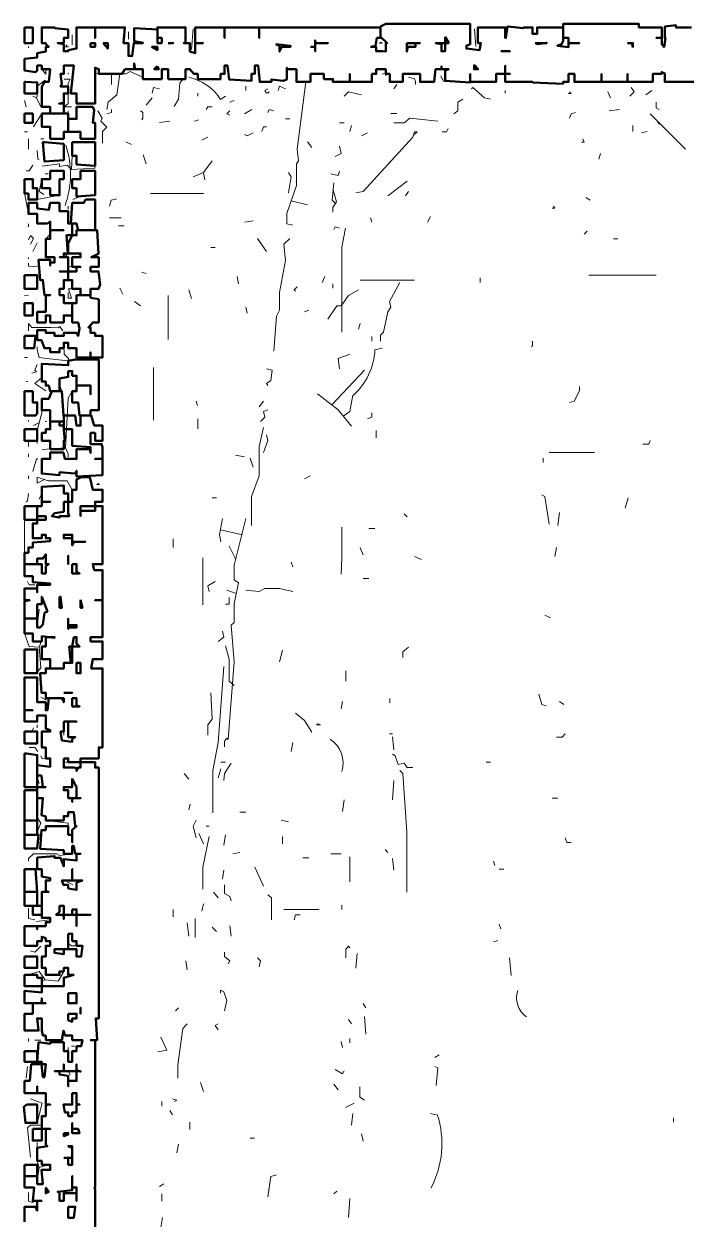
# Model space of a CAD drawing. Header units: metres. Extents: x 0.1 to 48.1, y 1.3 to 34.5.
# Drawn here: x 0.1 to 3.11, y 28.81 to 34.23 of the extents above; entities that cross this region are included whole.
import ezdxf

# ---------------------------------------------------------------- set-up
doc = ezdxf.new("R2010")
doc.units = ezdxf.units.M
for name, color, linetype, lineweight in [('P2D_GRAMMES', 7, 'Continuous', 18), ('P2D_MIKRA', 8, 'Continuous', 13), ('P2D_TOIXOI', 7, 'Continuous', 50), ('P2D_TOXA', 7, 'Continuous', 18)]:
    doc.layers.add(name, color=color, linetype=linetype, lineweight=lineweight)

msp = doc.modelspace()

# ---------------------------------------------------------------- linework, layer by layer
at = {"layer": 'P2D_GRAMMES'}
for p, q in [((0.181048, 34.213503), (0.181048, 34.142654)), ((0.106387, 33.966027), (0.16057, 33.964188)), ((0.994058, 33.887723), (1.014005, 33.901021)), ((0.103186, 33.881073), (0.109712, 33.852703)), ((0.181048, 33.822154), (0.142958, 33.762812)), ((2.942277, 33.82123), (3.101859, 33.661649)), ((2.974682, 33.785585), (2.984611, 33.774663)), ((0.16057, 33.655), (0.162906, 33.615105)), ((0.31925, 33.631123), (0.315838, 33.56856)), ((0.140036, 33.588508), (0.12301, 33.563019)), ((0.103186, 33.462173), (0.120221, 33.367421)), ((0.914267, 33.459181), (0.674895, 33.459181)), ((0.261368, 33.452199), (0.16057, 33.43186)), ((0.322487, 33.43186), (0.354545, 33.446775)), ((1.312995, 33.426899), (1.386361, 33.408979)), ((0.120221, 33.322539), (0.120221, 33.309241)), ((0.219128, 33.275995), (0.199254, 33.253831)), ((0.16057, 33.236099), (0.140036, 33.196204)), ((0.120221, 33.129712), (0.168526, 33.127637)), ((2.66301, 33.089324), (2.968874, 33.089324)), ((0.16057, 33.076518), (0.16057, 33.027727)), ((1.871754, 33.066943), (1.625733, 33.066943)), ((0.754728, 32.996728), (0.754728, 32.797251)), ((1.725471, 32.757356), (1.692225, 32.750707)), ((0.688194, 32.670916), (0.688194, 32.431545)), ((1.645681, 32.657618), (1.496629, 32.501162)), ((0.261368, 32.591126), (0.272618, 32.562268)), ((0.120221, 32.338366), (0.120221, 32.311859)), ((0.120221, 32.278613), (0.120221, 32.265314)), ((0.289241, 32.305209), (0.300982, 32.278613)), ((2.483482, 32.284189), (2.689607, 32.284189)), ((0.156257, 32.255578), (0.140036, 32.198822)), ((0.120221, 32.178874), (0.120221, 32.165576)), ((0.120221, 32.099084), (0.116361, 32.065838)), ((0.103186, 31.978631), (0.103186, 31.829791)), ((0.991345, 31.934556), (1.091884, 31.910693)), ((1.03074, 31.859712), (1.06163, 31.799551)), ((0.912487, 31.806518), (0.912487, 31.593743)), ((1.578634, 30.450079), (1.578634, 30.337042)), ((0.15366, 30.383143), (0.16057, 30.243953)), ((1.147796, 30.403534), (1.186885, 30.317094)), ((1.279974, 30.211538), (1.439555, 30.211538)), ((0.16057, 29.153482), (0.16057, 29.130209)), ((0.20945, 29.052952), (0.169555, 29.040445))]:
    msp.add_line(p, q, dxfattribs=at)
for points in [[(0.120221, 34.120445), (0.120221, 34.127094), (0.120221, 34.120445)], [(0.181048, 34.023907), (0.199254, 34.000759), (0.199254, 34.023907)], [(0.300982, 34.000759), (0.300982, 34.007408), (0.300982, 34.000759)], [(0.422624, 34.007408), (0.435524, 34.002458), (0.496817, 34.002458), (0.496817, 33.954215)], [(0.475419, 33.841178), (0.482068, 33.874424), (0.521963, 33.90767), (0.535262, 34.002458), (0.561859, 34.002458), (0.581806, 34.014058), (0.639623, 33.987461)], [(0.196152, 33.974162), (0.16057, 33.947565), (0.16057, 33.901021), (0.156257, 33.894372), (0.176204, 33.852703), (0.189503, 33.852703)], [(0.289241, 33.979186), (0.282592, 33.979186), (0.309188, 33.979186), (0.300982, 33.960864), (0.300982, 33.867775), (0.282592, 33.852703), (0.315838, 33.852703), (0.309188, 33.852703)], [(0.821178, 33.979186), (0.80788, 33.960864), (0.80123, 33.887723), (0.781283, 33.854476)], [(1.379712, 33.966027), (1.339817, 33.661649), (1.346466, 33.608455), (1.336411, 33.595157), (1.336411, 33.495419), (1.293237, 33.369084), (1.293237, 33.322539), (1.319869, 33.31589)], [(0.156257, 33.894372), (0.140036, 33.901021), (0.140036, 33.901021)], [(0.300982, 33.834529), (0.300982, 33.82123), (0.300982, 33.834529)], [(1.778665, 33.78105), (1.825209, 33.78105), (1.851806, 33.801283), (1.978141, 33.787984)], [(0.116361, 33.739119), (0.103063, 33.739119), (0.116361, 33.739119)], [(1.605785, 33.462173), (1.639031, 33.468822), (1.865105, 33.714843), (1.871754, 33.739119), (1.885052, 33.739119), (1.867727, 33.724416)], [(0.120221, 33.661649), (0.120221, 33.708311), (0.120221, 33.708311)], [(0.176204, 33.708311), (0.189503, 33.708311), (0.176204, 33.708311)], [(0.162906, 33.615105), (0.169555, 33.612493), (0.162906, 33.615105)], [(0.422624, 33.615105), (0.422225, 33.575209), (0.315838, 33.56856), (0.29589, 33.588508), (0.261368, 33.581859), (0.261368, 33.595157), (0.182853, 33.583261), (0.208853, 33.5872)], [(0.12301, 33.563019), (0.109712, 33.563019), (0.12301, 33.563019)], [(0.181048, 33.525463), (0.169555, 33.468822), (0.189503, 33.455524), (0.189503, 33.455524)], [(0.196152, 33.548702), (0.20945, 33.548702), (0.196152, 33.548702)], [(1.506047, 33.508717), (1.499398, 33.428927), (1.513832, 33.414923)], [(1.503381, 33.476722), (1.518396, 33.422277), (1.501891, 33.395681), (1.501891, 33.375733), (1.501891, 33.375733)], [(0.300982, 33.40233), (0.300982, 33.389031), (0.300982, 33.40233)], [(1.559241, 33.302592), (1.54224, 33.216152), (1.54224, 32.830497)], [(0.125362, 33.260264), (0.120221, 33.249398), (0.12966, 33.269346), (0.142958, 33.256047), (0.12966, 33.230115), (0.12966, 33.230115)], [(1.306571, 33.256047), (1.279974, 33.22945), (1.286623, 33.156309), (1.260228, 33.010026), (1.260228, 32.930236), (1.246728, 32.903639), (1.233429, 32.744058)], [(0.120221, 33.162958), (0.120221, 33.169607), (0.120221, 33.162958)], [(0.120221, 33.14301), (0.120221, 33.129712), (0.120221, 33.14301)], [(1.805262, 33.056571), (1.758717, 32.970131), (1.765366, 32.943534), (1.752068, 32.923586), (1.73212, 32.830497), (1.718895, 32.817199), (1.718895, 32.790602)], [(0.103186, 32.996728), (0.120221, 32.999075), (0.120221, 32.999075)], [(1.619084, 33.023325), (1.572539, 32.996728), (1.539293, 32.950183), (1.519346, 32.950183), (1.47945, 32.89034)], [(0.120221, 32.837147), (0.120221, 32.870393), (0.136309, 32.852169), (0.222749, 32.852169), (0.255995, 32.850445), (0.262644, 32.857094), (0.275942, 32.837147), (0.275942, 32.837147)], [(0.280563, 32.770654), (0.282592, 32.730759), (0.302539, 32.710812), (0.300982, 32.700838), (0.202801, 32.710812), (0.169555, 32.716365), (0.16057, 32.750707)], [(0.16057, 32.750707), (0.16057, 32.764005), (0.16057, 32.750707)], [(0.116361, 32.716365), (0.103063, 32.716365), (0.116361, 32.716365)], [(0.16057, 32.684215), (0.149607, 32.657618), (0.156257, 32.650969), (0.136309, 32.644319), (0.136309, 32.644319)], [(0.157601, 32.677011), (0.16057, 32.684215), (0.155885, 32.672847)], [(1.206832, 32.58809), (1.200183, 32.597775), (1.220131, 32.611073), (1.22678, 32.657618), (1.200183, 32.664267), (1.208006, 32.662311)], [(0.116361, 32.606419), (0.109712, 32.606419), (0.116361, 32.606419)], [(0.181048, 32.624372), (0.149607, 32.597775), (0.199254, 32.564529)], [(0.31925, 32.562268), (0.300982, 32.531283), (0.289241, 32.305209), (0.182853, 32.29856)], [(1.432906, 32.55123), (1.525995, 32.478089), (1.585838, 32.404948)], [(1.592487, 32.544581), (1.579188, 32.47144), (1.549102, 32.449846)], [(0.120221, 32.424895), (0.120221, 32.431545), (0.120221, 32.424895)], [(0.181048, 32.464791), (0.16057, 32.385), (0.16057, 32.325157), (0.16057, 32.325157)], [(0.181048, 32.464791), (0.181048, 32.47144), (0.181048, 32.464791)], [(0.153246, 32.412237), (0.142958, 32.406672), (0.169867, 32.421227)], [(0.196152, 32.42472), (0.202801, 32.42472), (0.196152, 32.42472)], [(1.186885, 32.398298), (1.167885, 32.311859), (1.167885, 32.178874), (1.13203, 32.085785), (1.13203, 31.952801)], [(0.300982, 32.278613), (0.300982, 32.265314), (0.300982, 32.278613)], [(0.156257, 32.255578), (0.162906, 32.255578), (0.156257, 32.255578)], [(0.192597, 32.161644), (0.16057, 32.145628), (0.16057, 32.172225), (0.20945, 32.156077), (0.29589, 32.156077), (0.31925, 32.115707)], [(0.116361, 32.065838), (0.109712, 32.061506), (0.116361, 32.065838)], [(0.181048, 32.099084), (0.169555, 32.072487), (0.169555, 32.072487)], [(1.000707, 31.986047), (0.987408, 31.912906), (0.994058, 31.87966)], [(1.106524, 31.986047), (1.053901, 31.773272), (1.053901, 31.70678), (1.073848, 31.693482), (1.053901, 31.600393), (1.053901, 31.513953), (1.040602, 31.500654), (1.053901, 31.334424), (1.027304, 30.982016), (1.020654, 30.988665), (1.010499, 30.975366), (1.010499, 30.94877)], [(1.54224, 31.946152), (1.54224, 31.806518), (1.539293, 31.733377)], [(1.063436, 31.644894), (1.020654, 31.660236), (1.020654, 31.660236)], [(1.107094, 31.660236), (1.166937, 31.653586), (1.193534, 31.66787), (1.260026, 31.66787), (1.319869, 31.653586)], [(0.103186, 31.46382), (0.12301, 31.404012), (0.169555, 31.400916)], [(0.181048, 31.434162), (0.169555, 31.400916), (0.176204, 31.307827), (0.156257, 31.283447), (0.116361, 31.283447)], [(1.014005, 31.407565), (1.03074, 31.347723), (1.03074, 31.247984), (1.053901, 31.228037), (1.053901, 31.228037)], [(1.007356, 31.314476), (0.980759, 30.968717), (0.957055, 30.842382), (0.957055, 30.649555)], [(0.947513, 31.194791), (0.954162, 31.075105), (0.934343, 31.048508), (0.934343, 31.001963), (0.934343, 31.001963)], [(1.040602, 30.875628), (1.010499, 30.829084), (1.007356, 30.795838)], [(1.805262, 30.842382), (1.819459, 30.829084), (1.838327, 30.563115), (1.838327, 30.290497)], [(0.16057, 30.696099), (0.16057, 30.629607), (0.176204, 30.60301), (0.16057, 30.563115)], [(0.199254, 30.615382), (0.300982, 30.60301), (0.300982, 30.569764)], [(0.940864, 30.543168), (0.912487, 30.403534), (0.912487, 30.303796)], [(0.31925, 30.464461), (0.262644, 30.456728), (0.249346, 30.464461), (0.142958, 30.464461), (0.120221, 30.443429)], [(0.120221, 30.443429), (0.120221, 30.430131), (0.120221, 30.443429)], [(0.116361, 29.914817), (0.169555, 29.930462), (0.196152, 29.891545), (0.182853, 29.885726), (0.196152, 29.891545), (0.255995, 29.885726), (0.280563, 29.930462)], [(0.12966, 29.352958), (0.182853, 29.33301), (0.16057, 29.243246)], [(0.12966, 29.08699), (0.116361, 29.219974), (0.12966, 29.233272), (0.181048, 29.233272)], [(0.16057, 29.070366), (0.169555, 29.040445), (0.16057, 28.980602)], [(1.246728, 29.007199), (1.220131, 29.00055), (1.206832, 28.907461)]]:
    msp.add_lwpolyline(points, dxfattribs=at)
at = {"layer": 'P2D_MIKRA'}
for p, q in [((0.31925, 34.16699), (0.31925, 34.133743)), ((0.574038, 34.193586), (0.574038, 34.16034)), ((0.867723, 34.206885), (0.861073, 34.113796)), ((2.144372, 34.206885), (2.151021, 34.127094)), ((1.106524, 33.947565), (1.106524, 33.927618)), ((1.791963, 33.954215), (1.778665, 33.934267)), ((1.99144, 33.99411), (2.004738, 33.967513)), ((0.681545, 33.894372), (0.654948, 33.861126)), ((0.888693, 33.914319), (0.888693, 33.901021)), ((2.284235, 33.927618), (2.284235, 33.914319)), ((2.74945, 33.920969), (2.762749, 33.894372)), ((2.948927, 33.927618), (2.92233, 33.90767)), ((1.053901, 33.881073), (1.033953, 33.874424)), ((1.133691, 33.841178), (1.100445, 33.82123)), ((2.802644, 33.841178), (2.756099, 33.834529)), ((0.761335, 33.787984), (0.714791, 33.781335)), ((0.894319, 33.794634), (0.874372, 33.787984)), ((1.286623, 33.798445), (1.306571, 33.798445)), ((1.765366, 33.822154), (1.791963, 33.822154)), ((1.532644, 33.78105), (1.552592, 33.78105)), ((1.585838, 33.768037), (1.579188, 33.74144)), ((1.658979, 33.734791), (1.632382, 33.721492)), ((2.863743, 33.768037), (2.863743, 33.74144)), ((2.928979, 33.74144), (2.902382, 33.734791)), ((0.561859, 33.694895), (0.588455, 33.681597)), ((0.934215, 33.714843), (0.907618, 33.701545)), ((1.386361, 33.694895), (1.406309, 33.668298)), ((0.641649, 33.635052), (0.654948, 33.595157)), ((2.716204, 33.641702), (2.709555, 33.615105)), ((0.954162, 33.608455), (0.914267, 33.555262)), ((0.914267, 33.555262), (0.867723, 33.535314)), ((0.914267, 33.555262), (0.920916, 33.522016)), ((1.838508, 33.515366), (1.752068, 33.448874)), ((1.845157, 33.468822), (1.831859, 33.448874)), ((2.649712, 33.442225), (2.66966, 33.428927)), ((0.488717, 33.349894), (0.541911, 33.349894)), ((1.944895, 33.355785), (1.931597, 33.329188)), ((0.528613, 33.31304), (0.555209, 33.31304)), ((1.14034, 33.335838), (1.100445, 33.329188)), ((1.672277, 33.349136), (1.678927, 33.329188)), ((1.160288, 33.256047), (1.200183, 33.196204)), ((2.656361, 33.289293), (2.643063, 33.275995)), ((2.776047, 33.253831), (2.795995, 33.253831)), ((0.947513, 33.214187), (0.967461, 33.214187)), ((0.635, 33.103115), (0.654948, 33.096466)), ((1.067199, 33.083168), (1.073848, 33.049921)), ((1.466152, 33.083168), (1.452853, 33.056571)), ((0.535262, 33.029974), (0.54856, 33.003377)), ((1.501891, 33.049921), (1.501891, 33.029974)), ((2.170969, 33.076518), (2.170969, 33.056571)), ((0.601754, 32.970131), (0.628351, 32.950183)), ((0.847775, 33.023325), (0.861073, 32.983429)), ((1.107094, 32.943534), (1.113743, 32.916937)), ((1.39301, 32.930236), (1.373063, 32.923586)), ((1.625733, 32.870393), (1.619084, 32.843796)), ((1.679418, 32.81055), (1.679418, 32.790602)), ((0.881021, 32.517984), (0.88767, 32.498037)), ((1.186885, 32.517984), (1.166937, 32.491387)), ((0.888693, 32.438194), (0.888693, 32.391649)), ((1.698873, 32.385), (1.698873, 32.351754)), ((1.06055, 32.271963), (1.100445, 32.265314)), ((1.127042, 32.258665), (1.14034, 32.21877)), ((2.456552, 32.258665), (2.456552, 32.238717)), ((1.39966, 32.178874), (1.373063, 32.165576)), ((0.435524, 32.061506), (0.455471, 32.061506)), ((0.954162, 32.079136), (0.97411, 32.079136)), ((2.842539, 32.079136), (2.829241, 32.032592)), ((1.825209, 32.005995), (1.838508, 31.992696)), ((2.530026, 32.012644), (2.523377, 31.952801)), ((1.665628, 31.939503), (1.692225, 31.939503)), ((0.777491, 31.892958), (0.777491, 31.853063)), ((1.625733, 31.853063), (1.639031, 31.819817)), ((2.516728, 31.853063), (2.510079, 31.813168)), ((1.31322, 31.786571), (1.319869, 31.766623)), ((1.871754, 31.813168), (1.905, 31.799869)), ((1.639031, 31.713429), (1.665628, 31.713429)), ((0.169555, 31.573796), (0.162906, 31.520602)), ((2.463534, 31.547199), (2.490131, 31.533901)), ((1.273325, 31.387618), (1.260026, 31.334424)), ((1.560246, 31.294529), (1.560246, 31.247984)), ((0.176204, 31.174843), (0.202801, 31.161545)), ((1.545942, 31.154895), (1.539293, 31.121649)), ((1.76054, 31.168194), (1.76054, 31.148246)), ((2.530026, 31.154895), (2.549974, 31.141597)), ((0.16057, 31.048508), (0.16057, 31.035209)), ((0.280563, 31.048508), (0.280563, 31.001963)), ((1.319869, 30.968717), (1.31322, 30.928822)), ((1.758717, 31.008613), (1.772016, 31.008613)), ((1.772016, 30.995314), (1.778665, 30.935471)), ((0.289241, 30.880121), (0.335785, 30.880121)), ((0.994058, 30.880121), (1.014005, 30.880121)), ((2.197565, 30.880121), (2.217513, 30.880121)), ((0.162906, 30.802487), (0.169555, 30.782539)), ((0.827827, 30.829084), (0.847775, 30.802487)), ((0.994058, 30.849031), (0.980759, 30.809136)), ((1.778665, 30.795838), (1.772016, 30.709398)), ((1.552592, 30.709398), (1.545942, 30.656204)), ((2.49678, 30.716506), (2.523377, 30.716506)), ((0.854424, 30.68945), (0.847775, 30.662853)), ((1.080497, 30.653003), (1.107094, 30.653003)), ((0.927565, 30.58885), (0.940864, 30.58885)), ((1.266675, 30.616309), (1.299921, 30.60966)), ((0.894319, 30.556466), (0.914267, 30.509921)), ((1.014005, 30.549817), (1.007356, 30.503272)), ((1.273325, 30.543168), (1.273325, 30.509921)), ((1.73877, 30.483325), (1.752068, 30.470026)), ((1.080497, 30.470026), (1.047251, 30.463377)), ((1.366414, 30.445092), (1.39301, 30.445092)), ((1.492749, 30.464461), (1.539293, 30.464461)), ((1.772016, 30.443429), (1.778665, 30.390236)), ((2.230812, 30.430131), (2.237461, 30.410183)), ((1.007356, 30.390236), (1.000707, 30.35034)), ((2.257408, 30.394491), (2.277356, 30.394491)), ((0.29589, 30.337042), (0.322487, 30.323743)), ((0.960812, 30.290497), (0.980759, 30.263901)), ((0.777491, 30.210707), (0.777491, 30.177461)), ((0.914267, 30.237304), (0.907618, 30.204058)), ((1.54224, 30.230654), (1.54224, 30.210707)), ((0.216099, 30.164162), (0.156257, 30.157513)), ((0.841126, 30.150864), (0.847775, 30.091021)), ((0.877696, 30.170812), (0.877696, 30.084372)), ((0.954162, 30.130916), (0.97411, 30.110969)), ((1.033953, 30.137565), (1.040602, 30.091021)), ((2.257408, 30.144215), (2.264058, 30.124267)), ((2.250759, 30.071073), (2.230812, 30.064424)), ((1.612435, 30.01123), (1.605785, 29.944738)), ((2.303953, 29.991283), (2.310602, 29.911492)), ((0.834476, 29.977984), (0.841126, 29.938089)), ((1.639031, 29.785157), (1.65233, 29.765209)), ((0.80123, 29.765209), (0.787932, 29.751911)), ((1.645681, 29.725314), (1.65233, 29.645524)), ((1.572539, 29.712016), (1.585838, 29.692068)), ((0.120221, 29.625576), (0.120221, 29.612277)), ((0.149607, 29.618989), (0.162906, 29.618989)), ((1.539293, 29.612277), (1.545942, 29.585681)), ((1.578634, 29.625576), (1.578634, 29.605628)), ((0.300982, 29.585681), (0.300982, 29.539136)), ((0.315838, 29.59074), (0.329136, 29.59074)), ((0.116361, 29.499241), (0.109712, 29.446047)), ((1.984791, 29.552435), (1.964843, 29.539136)), ((0.900969, 29.426099), (0.914267, 29.386204)), ((1.506047, 29.41945), (1.525995, 29.392853)), ((0.725253, 29.33966), (0.725253, 29.319712)), ((0.761335, 29.299764), (0.774634, 29.279817)), ((1.599136, 29.33301), (1.559241, 29.313063)), ((1.592487, 29.286466), (1.585838, 29.233272)), ((1.944895, 29.286466), (1.971492, 29.279817)), ((0.852986, 29.246571), (0.852986, 29.213325)), ((3.048665, 29.266518), (3.048665, 29.246571)), ((1.632382, 29.193377), (1.639031, 29.160131)), ((0.80123, 29.146832), (0.794581, 29.106937)), ((1.127042, 29.173429), (1.14699, 29.173429)), ((0.734738, 28.967304), (0.714791, 28.954005)), ((0.725253, 28.920759), (0.725253, 28.887513)), ((1.519346, 28.934058), (1.506047, 28.920759)), ((1.579188, 28.900812), (1.572539, 28.814372)), ((0.728089, 28.814372), (0.72144, 28.767827))]:
    msp.add_line(p, q, dxfattribs=at)
for points in [[(0.31925, 34.16699), (0.31925, 34.180288), (0.31925, 34.16699)], [(0.29589, 34.133743), (0.289241, 34.125013), (0.302539, 34.125013)], [(1.718822, 34.147042), (1.725471, 34.142654), (1.712173, 34.142654)], [(1.725471, 34.000759), (1.742277, 34.007408), (1.742277, 33.99411)], [(1.286623, 33.934267), (1.260026, 33.947565), (1.253377, 33.927618)], [(1.845157, 33.987461), (1.871754, 33.980812), (1.876965, 33.967513), (1.876965, 33.954215)], [(0.714791, 33.934267), (0.688194, 33.940916), (0.681545, 33.914319)], [(1.206832, 33.934267), (1.193534, 33.927618), (1.200183, 33.914319), (1.213482, 33.920969), (1.206832, 33.914319)], [(1.632382, 33.90767), (1.572539, 33.920969), (1.552592, 33.901021)], [(2.131073, 33.934267), (2.137723, 33.940916), (2.190916, 33.894372), (2.217513, 33.887723)], [(2.576571, 33.920969), (2.58322, 33.914043), (2.569921, 33.914043)], [(2.855838, 33.940916), (2.869136, 33.920969), (2.849188, 33.901021)], [(0.496817, 33.841178), (0.496817, 33.82788), (0.475419, 33.82123)], [(0.954162, 33.852703), (0.934215, 33.852703), (0.927565, 33.841178)], [(1.233429, 33.834529), (1.213482, 33.841178), (1.206832, 33.82788)], [(2.091178, 33.887723), (2.069496, 33.874424), (2.069496, 33.834529), (2.051283, 33.82123)], [(2.970008, 33.874424), (2.970008, 33.847827), (2.982173, 33.841178)], [(0.435524, 33.834529), (0.455471, 33.801283), (0.448822, 33.787984), (0.475419, 33.761387), (0.456871, 33.74144), (0.456871, 33.688246)], [(0.628351, 33.834529), (0.639623, 33.82788), (0.639623, 33.801283), (0.635, 33.794634)], [(1.033953, 33.834529), (1.020654, 33.82123), (1.033953, 33.814581)], [(2.603168, 33.82788), (2.58322, 33.82123), (2.576571, 33.801283)], [(1.14034, 33.734791), (1.113743, 33.721492), (1.100445, 33.728141)], [(1.200183, 33.762812), (1.186885, 33.762812), (1.180236, 33.74144)], [(2.024686, 33.754738), (2.018037, 33.739119), (1.998089, 33.739119)], [(1.532644, 33.674948), (1.539293, 33.641702), (1.512696, 33.628403)], [(2.636414, 33.708194), (2.643063, 33.692498), (2.629764, 33.692498)], [(1.299921, 33.555262), (1.31322, 33.535314), (1.299921, 33.462173)], [(1.532644, 33.561911), (1.525995, 33.541963), (1.492749, 33.548613)], [(0.521963, 33.435576), (0.495366, 33.428927), (0.488717, 33.40233)], [(2.503429, 33.40233), (2.510079, 33.392815), (2.49678, 33.392815)], [(1.532644, 33.302592), (1.512696, 33.309241), (1.506047, 33.295942)], [(0.289241, 33.182906), (0.300982, 33.169607), (0.300982, 33.129712), (0.329136, 33.123063)], [(0.315838, 33.027727), (0.302539, 33.027727), (0.315838, 32.985646), (0.300982, 32.985646), (0.300982, 33.010026)], [(0.329136, 33.027727), (0.342435, 33.027727), (0.329136, 33.027727)], [(1.339817, 33.036623), (1.326518, 33.023325), (1.333168, 33.016675)], [(2.408781, 32.790602), (2.408781, 32.770654), (2.403691, 32.764005)], [(1.579188, 32.730759), (1.525995, 32.710812), (1.532644, 32.664267)], [(2.620978, 32.584476), (2.620978, 32.564529), (2.596518, 32.517984), (2.576571, 32.511335)], [(1.206832, 32.478089), (1.186885, 32.47144), (1.193534, 32.444843), (1.173586, 32.424895)], [(1.679418, 32.464791), (1.679418, 32.444843), (1.658979, 32.438194)], [(1.200183, 32.365052), (1.206832, 32.338455), (1.186885, 32.285262)], [(2.942277, 32.338455), (2.935628, 32.323041), (2.909031, 32.323041)], [(0.435524, 32.145628), (0.442173, 32.138979), (0.428874, 32.138979)], [(2.450236, 32.092435), (2.463534, 32.085785), (2.483482, 31.95945)], [(0.116361, 31.700131), (0.12301, 31.684717), (0.149607, 31.684717)], [(0.967461, 31.700131), (0.934215, 31.680183), (0.940864, 31.653586)], [(1.03074, 31.62699), (1.03074, 31.596237), (1.014005, 31.596237)], [(1.000707, 31.474058), (1.007356, 31.447461), (0.980759, 31.427513)], [(1.845157, 31.400916), (1.819459, 31.380969), (1.819459, 31.354372)], [(2.436937, 31.188141), (2.450236, 31.141597), (2.470183, 31.134948)], [(1.333168, 31.101702), (1.373063, 31.068455), (1.406309, 31.015262)], [(0.142958, 31.035209), (0.136309, 31.018697), (0.149607, 31.018697)], [(1.432906, 31.055157), (1.446204, 31.048508), (1.426257, 31.048508)], [(2.556623, 31.008613), (2.543325, 30.993652), (2.516728, 30.993652)], [(0.12301, 30.946484), (0.149607, 30.946484), (0.162906, 30.928822)], [(1.772016, 30.915524), (1.785314, 30.908874), (1.798613, 30.868979), (1.825209, 30.875628), (1.838508, 30.855149), (1.865105, 30.855149)], [(0.176204, 30.908874), (0.182853, 30.895576), (0.196152, 30.897077), (0.189503, 30.895576)], [(0.881021, 30.616309), (0.867723, 30.589712), (0.881021, 30.536518)], [(2.556623, 30.536518), (2.563272, 30.515773), (2.58322, 30.515773)], [(1.010499, 30.323743), (1.010499, 30.283848), (1.033953, 30.27055), (1.040602, 30.250602)], [(1.206832, 30.277199), (1.223206, 30.263901), (1.223206, 30.164162)], [(0.120221, 30.217356), (0.120221, 30.170812), (0.149607, 30.164162)], [(1.353115, 30.187231), (1.333168, 30.187231), (1.326518, 30.164162)], [(0.176204, 30.044476), (0.149607, 30.01788), (0.12966, 30.024529)], [(0.300982, 30.084372), (0.300982, 30.057775), (0.315838, 30.047168), (0.342435, 30.047168)], [(1.579188, 30.037827), (1.572539, 30.044476), (1.560246, 30.031178), (1.560246, 29.991283)], [(1.010499, 30.01788), (1.010499, 29.997932), (1.033953, 29.977984), (1.027304, 29.964686)], [(1.160288, 29.991283), (1.173586, 29.977984), (1.166937, 29.951387)], [(0.992071, 29.831702), (0.992071, 29.845), (1.007356, 29.838351), (1.020654, 29.798455), (1.010499, 29.751911)], [(0.841126, 29.692068), (0.821178, 29.67212), (0.797673, 29.50589), (0.797673, 29.446047)], [(0.980759, 29.692068), (0.967461, 29.685419), (0.980759, 29.665471)], [(0.162906, 29.618989), (0.176204, 29.618989), (0.162906, 29.618989)], [(0.72144, 29.632225), (0.748037, 29.572382), (0.708141, 29.565733)], [(1.964843, 29.499241), (1.978141, 29.492592), (1.971492, 29.412801)], [(0.275942, 29.477354), (0.302539, 29.477354), (0.309188, 29.459346)], [(1.512696, 29.485942), (1.545942, 29.465995), (1.552592, 29.479293)], [(1.623891, 29.406152), (1.623891, 29.359607), (1.645681, 29.346309)], [(0.774634, 29.352958), (0.794581, 29.346309), (0.781283, 29.33966)], [(0.120221, 28.927408), (0.120221, 28.887513), (0.142958, 28.880864)]]:
    msp.add_lwpolyline(points, dxfattribs=at)
at = {"layer": 'P2D_TOIXOI'}
for points in [[(3.129768, 34.213503), (3.058639, 34.213503), (3.058639, 34.223508), (3.008354, 34.216859), (3.008354, 34.165763), (3.012094, 34.165763), (3.005445, 34.12377), (2.994783, 34.137068), (2.994783, 34.165763), (2.970008, 34.165763), (2.970008, 34.165763), (2.994783, 34.165763), (2.994783, 34.213503), (2.890746, 34.213503), (2.890746, 34.229304), (2.547147, 34.229304), (2.547147, 34.165763), (2.571903, 34.165763), (2.571903, 34.142654), (2.620978, 34.142654), (2.620978, 34.142654), (2.571903, 34.142654), (2.571903, 34.12377), (2.520052, 34.130419), (2.54, 34.137068), (2.547147, 34.150366), (2.547147, 34.213503), (2.428487, 34.213503), (2.428487, 34.183524), (2.408781, 34.183524), (2.408781, 34.213503), (2.36817, 34.213503), (2.36817, 34.210209), (2.293979, 34.216859), (2.28733, 34.165763), (2.284235, 34.165763), (2.284235, 34.213503), (2.16052, 34.213503), (2.16052, 34.142654), (2.174293, 34.142654), (2.167644, 34.110471), (2.107801, 34.11712), (2.107801, 34.130419), (2.125856, 34.137068), (2.125856, 34.229304), (1.742094, 34.229304), (1.718895, 34.216859), (1.718895, 34.170314), (1.748743, 34.142654), (1.742277, 34.142654), (1.742277, 34.103822), (1.728796, 34.104912), (1.698873, 34.104912), (1.698873, 34.125013), (1.675602, 34.125013), (1.69555, 34.130419), (1.702199, 34.165763), (1.718895, 34.165763), (1.718895, 34.213503), (1.167885, 34.213503), (1.167885, 34.165763), (1.167885, 34.165763), (1.167885, 34.213503), (1.010499, 34.213503), (1.010499, 34.165763), (1.010499, 34.165763), (1.010499, 34.213503), (0.877696, 34.213503), (0.877696, 34.142654), (0.912487, 34.142654), (0.912487, 34.142654), (0.877696, 34.142654), (0.877696, 34.097173), (0.852986, 34.103822), (0.852986, 34.142654), (0.824503, 34.142654), (0.833658, 34.143717), (0.833658, 34.213503), (0.706026, 34.213503), (0.706026, 34.165763), (0.725253, 34.165763), (0.725253, 34.142654), (0.706026, 34.142654), (0.706026, 34.20356), (0.600923, 34.210209), (0.600923, 34.150366), (0.639623, 34.143717), (0.639623, 34.142654), (0.598429, 34.142654), (0.59178, 34.084343), (0.574038, 34.084343), (0.574038, 34.142654), (0.551885, 34.142654), (0.558534, 34.213503), (0.422624, 34.213503), (0.422624, 34.165763), (0.422624, 34.165763), (0.422624, 34.213503), (0.339173, 34.213503), (0.339173, 34.11712), (0.300982, 34.110471), (0.300982, 34.104912), (0.280563, 34.104912), (0.280563, 34.137068), (0.25267, 34.142654), (0.280563, 34.142654), (0.280563, 34.165763), (0.300982, 34.165763), (0.300982, 34.20356), (0.238792, 34.210209), (0.238792, 34.213503), (0.181048, 34.213503), (0.181048, 34.142654), (0.199254, 34.142654), (0.199254, 34.137068), (0.212775, 34.125013), (0.199254, 34.125013), (0.199254, 34.103822), (0.16057, 34.097173), (0.16057, 34.077225), (0.103186, 34.070576), (0.103186, 34.017382), (0.152932, 34.010733), (0.16057, 34.017382), (0.16057, 34.040578), (0.181048, 34.040578), (0.181048, 34.023907), (0.219424, 34.023907), (0.212775, 33.966027), (0.192827, 33.966027), (0.181048, 33.944241), (0.181048, 33.852703), (0.219128, 33.852703), (0.219128, 33.822154), (0.280563, 33.822154), (0.280563, 33.871099), (0.259319, 33.867647), (0.280563, 33.867647), (0.280563, 33.914043), (0.300982, 33.914043), (0.300982, 33.94476), (0.265969, 33.94476), (0.272618, 33.957539), (0.265969, 34.002458), (0.280563, 34.002458), (0.280563, 34.040578), (0.325812, 34.040578), (0.312513, 33.914043), (0.339173, 33.914043), (0.339173, 33.867647), (0.422624, 33.867647), (0.422624, 34.030681), (0.439829, 34.024031), (0.439829, 34.002458), (0.545236, 34.002458), (0.558534, 34.023907), (0.600923, 34.023907), (0.600923, 34.050628), (0.605079, 34.023907), (0.639623, 34.023907), (0.639623, 33.979186), (0.675449, 33.979186), (0.675449, 33.979186), (0.725253, 33.979186), (0.725253, 34.023907), (0.754728, 34.023907), (0.754728, 33.979186), (0.833658, 33.979186), (0.833658, 34.023907), (0.852986, 34.023907), (0.852986, 34.024031), (0.871047, 34.002458), (0.888693, 34.002458), (0.888693, 33.979186), (0.992071, 33.979186), (0.992071, 34.002458), (1.010499, 34.002458), (1.010499, 34.040578), (1.023979, 34.040578), (1.030628, 33.977487), (1.13203, 33.970838), (1.13203, 34.002458), (1.147796, 34.002458), (1.147796, 34.040578), (1.163613, 34.040578), (1.170262, 33.966027), (1.223206, 33.966027), (1.223206, 33.977487), (1.276649, 33.970838), (1.293237, 33.977487), (1.293237, 34.030681), (1.296597, 34.023907), (1.336411, 34.023907), (1.336411, 33.966027), (1.400214, 33.966027), (1.400214, 34.002458), (1.438225, 34.002458), (1.438225, 34.002458), (1.461461, 34.002458), (1.461461, 33.979186), (1.501891, 33.979186), (1.501891, 33.966027), (1.578634, 33.966027), (1.578634, 34.002458), (1.578634, 34.002458), (1.578634, 33.966027), (1.679418, 33.966027), (1.679418, 34.002458), (1.698873, 34.002458), (1.698873, 34.023907), (1.742277, 34.023907), (1.742277, 34.002458), (1.76054, 34.002458), (1.76054, 33.966027), (1.819459, 33.966027), (1.819459, 34.002458), (1.876965, 34.002458), (1.876965, 34.002458), (1.897622, 34.002458), (1.897622, 33.966027), (1.961518, 33.966027), (1.968168, 34.023907), (1.994327, 34.023907), (1.994327, 34.03733), (1.994764, 34.023907), (2.02801, 34.023907), (2.011116, 34.017382), (2.011116, 33.970838), (2.125856, 33.964188), (2.125856, 34.002458), (2.125856, 34.002458), (2.125856, 33.966027), (2.243052, 33.966027), (2.243052, 34.002458), (2.284235, 34.002458), (2.284235, 34.040578), (2.284235, 34.040578), (2.284235, 34.002458), (2.305487, 34.002458), (2.305487, 34.002458), (2.284235, 34.002458), (2.284235, 33.966027), (2.408781, 33.966027), (2.408781, 33.964188), (2.547147, 33.957539), (2.547147, 33.966027), (2.571903, 33.966027), (2.571903, 34.002458), (2.598572, 34.002458), (2.598572, 33.966027), (2.72127, 33.966027), (2.72127, 34.002458), (2.72127, 34.002458), (2.72127, 33.966027), (2.839215, 33.966027), (2.839215, 34.002458), (2.839215, 34.002458), (2.839215, 33.966027), (2.953439, 33.966027), (2.953439, 34.002458), (2.994783, 34.002458), (2.994783, 34.010733), (3.008354, 34.004084), (3.008354, 33.966027), (3.170346, 33.966027)], [(0.422624, 28.191839), (0.422624, 28.944031), (0.418901, 28.950681), (0.422624, 28.950681), (0.422624, 29.618989), (0.40204, 29.618989), (0.40204, 29.618989), (0.432199, 29.618989), (0.42555, 29.717456), (0.439829, 29.717456), (0.439829, 30.855149), (0.422624, 30.855149), (0.422624, 30.880121), (0.357279, 30.880121), (0.357279, 30.897077), (0.439829, 30.897077), (0.439829, 30.946484), (0.456871, 30.946484), (0.456871, 31.305438), (0.405602, 31.305438), (0.412251, 31.347564), (0.456871, 31.347564), (0.456871, 31.427513), (0.40204, 31.427513), (0.40204, 31.447321), (0.456871, 31.447321), (0.456871, 31.614356), (0.422624, 31.614356), (0.422624, 31.614356), (0.456871, 31.614356), (0.456871, 31.75095), (0.418901, 31.75095), (0.412251, 31.778313), (0.456871, 31.778313), (0.456871, 32.041334), (0.422624, 32.041334), (0.422624, 32.019412), (0.357279, 32.019412), (0.357279, 31.996178), (0.357279, 31.996178), (0.357279, 32.041334), (0.422624, 32.041334), (0.422624, 32.061506), (0.456871, 32.061506), (0.456871, 32.115707), (0.412251, 32.115707), (0.398953, 32.173095), (0.359058, 32.173095), (0.339173, 32.162251), (0.339173, 32.115707), (0.31925, 32.115707), (0.31925, 32.061506), (0.300982, 32.061506), (0.300982, 32.098826), (0.280563, 32.098826), (0.280563, 32.135654), (0.181048, 32.129005), (0.181048, 32.061506), (0.219128, 32.061506), (0.219128, 32.061506), (0.181048, 32.061506), (0.181048, 32.041334), (0.16057, 32.041334), (0.16057, 31.996178), (0.199254, 31.996178), (0.199254, 31.978631), (0.16057, 31.978631), (0.16057, 31.962775), (0.140036, 31.962775), (0.140036, 31.895913), (0.181048, 31.895913), (0.181048, 31.911798), (0.199254, 31.911798), (0.199254, 31.895913), (0.219128, 31.895913), (0.219128, 31.882984), (0.140036, 31.876335), (0.140036, 31.854171), (0.120221, 31.854171), (0.120221, 31.829791), (0.103186, 31.829791), (0.103186, 31.778313), (0.16057, 31.778313), (0.16057, 31.803194), (0.186178, 31.803194), (0.199254, 31.823141), (0.199254, 31.778313), (0.212775, 31.778313), (0.199254, 31.769948), (0.199254, 31.73619), (0.181048, 31.73619), (0.181048, 31.778313), (0.103186, 31.778313), (0.103186, 31.723403), (0.140036, 31.723403), (0.140036, 31.696806), (0.219128, 31.690157), (0.219128, 31.684717), (0.16057, 31.684717), (0.16057, 31.650262), (0.159581, 31.66787), (0.103186, 31.66787), (0.103186, 31.614356), (0.126335, 31.614356), (0.103186, 31.610366), (0.103186, 31.531209), (0.16057, 31.531209), (0.16057, 31.596237), (0.181048, 31.596237), (0.181048, 31.630314), (0.206126, 31.563822), (0.192827, 31.557173), (0.186178, 31.503979), (0.17288, 31.490928), (0.16057, 31.490928), (0.16057, 31.531209), (0.103186, 31.531209), (0.103186, 31.46382), (0.140036, 31.46382), (0.140036, 31.427513), (0.181048, 31.427513), (0.181048, 31.450785), (0.238792, 31.444136), (0.238792, 31.447321), (0.199254, 31.447321), (0.199254, 31.404012), (0.181048, 31.404012), (0.181048, 31.347564), (0.219128, 31.347564), (0.219128, 31.305438), (0.280563, 31.305438), (0.280563, 31.32977), (0.312513, 31.32977), (0.305864, 31.404012), (0.31925, 31.404012), (0.31925, 31.32977), (0.31925, 31.32977), (0.31925, 31.32977), (0.280563, 31.32977), (0.280563, 31.305438), (0.199254, 31.305438), (0.199254, 31.283447), (0.17288, 31.283447), (0.179529, 31.194658), (0.199254, 31.194658), (0.199254, 31.169734), (0.280563, 31.169734), (0.280563, 31.151571), (0.272618, 31.169734), (0.212775, 31.169734), (0.206126, 31.115369), (0.199254, 31.115369), (0.199254, 31.151571), (0.16057, 31.151571), (0.16057, 31.194658), (0.16057, 31.194658), (0.16057, 31.264607), (0.103186, 31.264607), (0.103186, 31.115369), (0.140036, 31.115369), (0.140036, 31.115369), (0.103186, 31.115369), (0.103186, 31.063801), (0.16057, 31.063801), (0.16057, 31.091728), (0.199254, 31.091728), (0.199254, 31.031885), (0.219128, 31.025236), (0.219128, 31.018697), (0.181048, 31.018697), (0.181048, 30.946484), (0.199254, 30.946484), (0.199254, 30.897077), (0.219128, 30.897077), (0.219128, 30.859005), (0.16057, 30.865654), (0.16057, 30.81911), (0.179529, 30.81911), (0.186178, 30.766549), (0.199254, 30.766549), (0.199254, 30.766549), (0.16057, 30.766549), (0.16057, 30.716506), (0.186178, 30.716506), (0.179529, 30.639581), (0.199254, 30.632932), (0.199254, 30.615382), (0.280563, 30.615382), (0.280563, 30.63537), (0.300982, 30.63537), (0.300982, 30.653003), (0.325812, 30.653003), (0.332461, 30.58885), (0.33911, 30.58885), (0.31925, 30.573089), (0.31925, 30.515773), (0.31925, 30.515773), (0.31925, 30.55045), (0.300982, 30.55045), (0.300982, 30.58885), (0.199254, 30.58885), (0.199254, 30.571427), (0.179529, 30.571427), (0.17288, 30.486649), (0.280563, 30.48), (0.280563, 30.464461), (0.31925, 30.464461), (0.31925, 30.499948), (0.325812, 30.499948), (0.332461, 30.464461), (0.357279, 30.464461), (0.357279, 30.464461), (0.339173, 30.464461), (0.339173, 30.433455), (0.280563, 30.440105), (0.280563, 30.406859), (0.265969, 30.445092), (0.238792, 30.445092), (0.238792, 30.453403), (0.16057, 30.446754), (0.16057, 30.394491), (0.181048, 30.394491), (0.181048, 30.360314), (0.219128, 30.353665), (0.219128, 30.34359), (0.199254, 30.34359), (0.199254, 30.293822), (0.212775, 30.290867), (0.181048, 30.290867), (0.181048, 30.174136), (0.219128, 30.174136), (0.219128, 30.154188), (0.199254, 30.154188), (0.199254, 30.135991), (0.16057, 30.135991), (0.16057, 30.120942), (0.16057, 30.120942), (0.16057, 30.135991), (0.103186, 30.135991), (0.103186, 30.047168), (0.16057, 30.047168), (0.16057, 30.067749), (0.181048, 30.067749), (0.181048, 30.087696), (0.199254, 30.081047), (0.199254, 30.067749), (0.219128, 30.067749), (0.219128, 30.047168), (0.199254, 30.047168), (0.199254, 29.997932), (0.181048, 29.997932), (0.181048, 29.946498), (0.199254, 29.946498), (0.199254, 29.914817), (0.261368, 29.914817), (0.261368, 29.930462), (0.280563, 29.930462), (0.280563, 29.946498), (0.300982, 29.946498), (0.300982, 29.914817), (0.325812, 29.914817), (0.280563, 29.901518), (0.280563, 29.862756), (0.219128, 29.862756), (0.219128, 29.862756), (0.181048, 29.862756), (0.181048, 29.901518), (0.16057, 29.901518), (0.16057, 29.914817), (0.103186, 29.914817), (0.103186, 29.862756), (0.181048, 29.862756), (0.181048, 29.835026), (0.103186, 29.841675), (0.103186, 29.78596), (0.181048, 29.78596), (0.181048, 29.808429), (0.179529, 29.78596), (0.199254, 29.78596), (0.199254, 29.78596), (0.140036, 29.78596), (0.140036, 29.738138), (0.103186, 29.738138), (0.103186, 29.66179), (0.16623, 29.66179), (0.159581, 29.717456), (0.181048, 29.717456), (0.181048, 29.662147), (0.186178, 29.639191), (0.199254, 29.639191), (0.199254, 29.618989), (0.272618, 29.618989), (0.279267, 29.662147), (0.285916, 29.639191), (0.31925, 29.639191), (0.31925, 29.618989), (0.365707, 29.618989), (0.359058, 29.59074), (0.339173, 29.59074), (0.339173, 29.569058), (0.31925, 29.569058), (0.31925, 29.520467), (0.300982, 29.520467), (0.300982, 29.569058), (0.280563, 29.569058), (0.280563, 29.608953), (0.219128, 29.608953), (0.219128, 29.602304), (0.16623, 29.608953), (0.159581, 29.520467), (0.181048, 29.520467), (0.181048, 29.509215), (0.132984, 29.509215), (0.126335, 29.433372), (0.103186, 29.433372), (0.103186, 29.378337), (0.16057, 29.378337), (0.16057, 29.409476), (0.16057, 29.409476), (0.16057, 29.378337), (0.199254, 29.378337), (0.199254, 29.326029), (0.219424, 29.326029), (0.199254, 29.323037), (0.199254, 29.274276), (0.181048, 29.274276), (0.181048, 29.216034), (0.219128, 29.216034), (0.219128, 29.216034), (0.199254, 29.216034), (0.199254, 29.143508), (0.206126, 29.136859), (0.16057, 29.130209), (0.16057, 29.070366), (0.181048, 29.070366), (0.181048, 29.052952), (0.219128, 29.052952), (0.219128, 29.029474), (0.179529, 29.029474), (0.186178, 28.965641), (0.16057, 28.965641), (0.16057, 29.001851), (0.103186, 29.001851), (0.103186, 28.950681), (0.146283, 28.950681), (0.139634, 28.888792), (0.181048, 28.888792), (0.181048, 28.888792), (0.16057, 28.888792), (0.16057, 28.844293), (0.152932, 28.86294), (0.103186, 28.86294), (0.103186, 28.794726)]]:
    msp.add_lwpolyline(points, dxfattribs=at)
for points in [[(0.103186, 34.213503), (0.103186, 34.142654), (0.140036, 34.142654), (0.140036, 34.213503)], [(2.011116, 34.170314), (2.02801, 34.142654), (2.011116, 34.142654), (2.011116, 34.104912), (1.994327, 34.104912), (1.994327, 34.137068), (1.968168, 34.142654), (2.011116, 34.142654)], [(0.40204, 34.142654), (0.422624, 34.142654), (0.422624, 34.125013), (0.40204, 34.125013)], [(0.458796, 34.142654), (0.479938, 34.142654), (0.479938, 34.11712)], [(0.67822, 34.125013), (0.706026, 34.125013), (0.706026, 34.110471)], [(0.754728, 34.142654), (0.777491, 34.142654), (0.777491, 34.142654), (0.754728, 34.142654)], [(1.243403, 34.137068), (1.30961, 34.130419), (1.30961, 34.125013), (1.27, 34.125013), (1.260228, 34.103822), (1.260228, 34.130419)], [(1.421738, 34.157016), (1.422932, 34.142654), (1.479513, 34.142654), (1.479513, 34.142654), (1.421738, 34.142654), (1.421738, 34.104912), (1.421738, 34.104912), (1.421738, 34.125013), (1.402984, 34.125013), (1.421738, 34.12377)], [(1.838327, 34.142654), (1.897622, 34.142654), (1.897622, 34.142654), (1.876965, 34.142654), (1.876965, 34.125013), (1.841832, 34.125013), (1.838327, 34.103822)], [(2.420314, 34.142654), (2.4724, 34.142654), (2.4724, 34.143717), (2.433613, 34.137068)], [(2.839215, 34.142654), (2.863743, 34.142654), (2.863743, 34.12377), (2.859162, 34.142654), (2.839215, 34.142654)], [(2.264216, 34.104912), (2.305487, 34.104912), (2.305487, 34.104912), (2.264216, 34.104912)], [(0.704817, 34.03733), (0.711466, 34.023907), (0.691518, 34.023907)], [(2.142558, 34.043979), (2.160995, 34.023907), (2.142558, 34.023907)], [(0.106387, 33.966027), (0.103186, 33.966027), (0.103186, 33.914043), (0.16057, 33.914043), (0.16057, 33.964188)], [(0.339173, 33.852703), (0.339173, 33.798445), (0.300982, 33.798445), (0.300982, 33.739119), (0.357279, 33.739119), (0.357279, 33.708311), (0.422624, 33.708311), (0.422624, 33.78105), (0.412251, 33.78105), (0.418901, 33.837853), (0.412251, 33.852703)], [(0.103186, 33.822154), (0.103186, 33.78105), (0.140036, 33.78105), (0.140036, 33.822154)], [(0.181048, 33.822154), (0.181048, 33.762812), (0.219128, 33.762812), (0.219128, 33.708311), (0.280563, 33.708311), (0.280563, 33.739119), (0.300982, 33.739119), (0.300982, 33.822154)], [(0.192827, 33.692498), (0.186178, 33.692498), (0.192827, 33.605131), (0.280563, 33.61178), (0.280563, 33.684921)], [(0.359058, 33.692498), (0.352408, 33.692498), (0.31925, 33.692498), (0.31925, 33.631123), (0.339173, 33.631123), (0.339173, 33.591832), (0.422624, 33.585183), (0.422624, 33.692498)], [(0.103186, 33.525463), (0.103186, 33.459181), (0.120221, 33.459181), (0.120221, 33.43186), (0.16057, 33.43186), (0.16057, 33.48352), (0.140036, 33.48352), (0.140036, 33.525463)], [(0.219128, 33.563019), (0.219128, 33.525463), (0.181048, 33.525463), (0.181048, 33.48352), (0.219128, 33.48352), (0.219128, 33.452199), (0.261368, 33.452199), (0.261368, 33.525463), (0.280563, 33.525463), (0.280563, 33.563019)], [(0.357279, 33.563019), (0.357279, 33.525463), (0.31925, 33.525463), (0.31925, 33.48352), (0.339173, 33.48352), (0.339173, 33.44555), (0.422624, 33.452199), (0.422624, 33.563019)], [(0.379005, 33.43186), (0.372356, 33.416851), (0.339173, 33.416851), (0.339173, 33.416851), (0.319162, 33.416851), (0.312513, 33.323524), (0.300982, 33.323524), (0.300982, 33.379058), (0.261368, 33.379058), (0.261368, 33.416851), (0.219424, 33.416851), (0.212775, 33.385707), (0.16057, 33.392356), (0.16057, 33.416851), (0.120221, 33.416851), (0.120221, 33.367421), (0.16057, 33.367421), (0.16057, 33.323524), (0.206126, 33.323524), (0.219128, 33.332513), (0.219128, 33.293366), (0.280563, 33.293366), (0.280563, 33.293366), (0.219128, 33.293366), (0.219128, 33.253831), (0.199254, 33.253831), (0.199254, 33.170937), (0.238792, 33.170937), (0.238792, 33.146335), (0.219424, 33.146335), (0.219128, 33.133037), (0.219128, 33.159634), (0.16623, 33.159634), (0.17288, 33.066943), (0.186178, 33.066943), (0.192827, 32.999075), (0.219128, 32.999075), (0.219128, 32.999075), (0.199254, 32.999075), (0.199254, 32.962308), (0.199254, 32.962308), (0.199254, 32.922563), (0.16057, 32.922563), (0.16057, 32.875077), (0.199254, 32.875077), (0.199254, 32.906963), (0.219128, 32.906963), (0.219128, 32.875077), (0.280563, 32.875077), (0.280563, 32.906963), (0.31925, 32.906963), (0.31925, 32.962308), (0.280563, 32.962308), (0.280563, 32.999075), (0.261368, 32.999075), (0.261368, 33.027727), (0.261368, 33.027727), (0.261368, 33.027727), (0.280563, 33.027727), (0.280563, 33.066943), (0.300982, 33.066943), (0.300982, 33.10644), (0.261368, 33.10644), (0.261368, 33.10644), (0.300982, 33.10644), (0.300982, 33.170937), (0.261368, 33.170937), (0.261368, 33.170937), (0.280563, 33.170937), (0.280563, 33.188175), (0.299215, 33.188175), (0.292565, 33.270675), (0.319162, 33.270675), (0.300982, 33.232775), (0.300982, 33.188175), (0.357279, 33.188175), (0.357279, 33.170937), (0.31925, 33.170937), (0.31925, 33.126757), (0.357279, 33.126757), (0.357279, 33.126757), (0.339173, 33.126757), (0.339173, 33.10644), (0.300982, 33.10644), (0.300982, 33.066943), (0.31925, 33.066943), (0.31925, 33.027727), (0.357279, 33.027727), (0.357279, 32.999075), (0.40204, 32.999075), (0.40204, 33.027727), (0.438848, 33.027727), (0.445497, 33.046597), (0.438848, 33.10644), (0.40204, 33.10644), (0.40204, 33.126757), (0.439829, 33.126757), (0.439829, 33.170937), (0.405602, 33.170937), (0.438848, 33.18623), (0.432199, 33.293366), (0.339173, 33.293366), (0.339173, 33.270675), (0.31925, 33.270675), (0.31925, 33.323524), (0.33911, 33.323524), (0.345759, 33.293366), (0.422624, 33.293366), (0.422624, 33.43186)], [(0.103186, 33.089324), (0.103186, 33.027727), (0.16057, 33.027727), (0.16057, 33.089324)], [(0.339173, 32.999075), (0.339173, 32.962308), (0.31925, 32.962308), (0.31925, 32.875077), (0.345759, 32.875077), (0.352408, 32.84712), (0.345759, 32.813874), (0.33911, 32.827173), (0.280563, 32.827173), (0.280563, 32.81332), (0.238792, 32.81332), (0.238792, 32.827173), (0.199254, 32.827173), (0.199254, 32.840471), (0.16057, 32.840471), (0.16057, 32.793927), (0.179529, 32.793927), (0.192827, 32.757809), (0.219128, 32.757809), (0.219128, 32.739831), (0.261368, 32.739831), (0.261368, 32.757809), (0.280563, 32.757809), (0.280563, 32.782845), (0.300982, 32.782845), (0.300982, 32.757809), (0.339173, 32.757809), (0.339173, 32.716365), (0.40204, 32.716365), (0.40204, 32.739831), (0.40204, 32.739831), (0.40204, 32.716365), (0.456871, 32.716365), (0.456871, 32.81332), (0.422624, 32.81332), (0.422624, 32.827173), (0.40204, 32.827173), (0.40204, 32.852169), (0.392304, 32.852169), (0.412251, 32.875077), (0.439829, 32.875077), (0.439829, 32.980105), (0.40204, 32.986754), (0.40204, 32.999075)], [(0.103186, 32.962308), (0.103186, 32.906963), (0.140036, 32.906963), (0.140036, 32.962308)], [(0.103186, 32.81332), (0.103186, 32.757809), (0.146283, 32.757809), (0.152932, 32.81332)], [(0.332461, 32.70662), (0.300982, 32.700838), (0.300982, 32.68089), (0.181048, 32.687539), (0.181048, 32.606419), (0.199254, 32.606419), (0.199254, 32.58809), (0.212775, 32.58809), (0.219424, 32.562268), (0.261368, 32.562268), (0.261368, 32.621047), (0.300982, 32.627696), (0.300982, 32.654293), (0.31925, 32.654293), (0.31925, 32.632683), (0.339173, 32.632683), (0.339173, 32.621047), (0.339173, 32.621047), (0.339173, 32.58809), (0.40204, 32.58809), (0.40204, 32.58809), (0.339173, 32.58809), (0.339173, 32.562268), (0.31925, 32.562268), (0.31925, 32.51181), (0.345759, 32.51181), (0.352408, 32.451883), (0.40204, 32.451883), (0.40204, 32.476329), (0.439829, 32.476329), (0.439829, 32.70662)], [(0.103186, 32.562268), (0.103186, 32.451883), (0.152932, 32.451883), (0.16057, 32.461466), (0.16057, 32.51181), (0.140036, 32.51181), (0.140036, 32.562268)], [(0.226073, 32.562268), (0.212775, 32.527958), (0.181048, 32.527958), (0.181048, 32.476329), (0.219128, 32.476329), (0.219128, 32.451883), (0.219128, 32.451883), (0.219128, 32.42472), (0.280563, 32.42472), (0.280563, 32.451883), (0.279267, 32.451883), (0.272618, 32.562268)], [(0.40204, 32.58809), (0.40204, 32.58809), (0.40204, 32.547906), (0.40204, 32.547906)], [(0.280563, 32.451883), (0.280563, 32.390098), (0.31925, 32.390098), (0.31925, 32.315183), (0.40204, 32.308534), (0.40204, 32.281937), (0.398953, 32.300116), (0.339173, 32.300116), (0.339173, 32.255578), (0.285916, 32.255578), (0.279267, 32.284189), (0.219128, 32.284189), (0.219128, 32.255578), (0.181048, 32.255578), (0.181048, 32.188848), (0.261368, 32.182199), (0.261368, 32.195497), (0.332461, 32.188848), (0.339173, 32.202147), (0.339173, 32.17555), (0.456871, 32.182199), (0.456871, 32.255578), (0.422624, 32.255578), (0.422624, 32.255578), (0.456871, 32.255578), (0.456871, 32.308534), (0.452147, 32.323041), (0.40204, 32.323041), (0.40204, 32.373364), (0.422624, 32.373364), (0.422624, 32.338366), (0.456871, 32.338366), (0.456871, 32.406672), (0.418901, 32.406672), (0.405602, 32.451883), (0.357279, 32.451883), (0.357279, 32.406672), (0.33911, 32.406672), (0.332461, 32.451883)], [(0.103186, 32.390098), (0.103186, 32.338366), (0.16057, 32.338366), (0.16057, 32.390098)], [(0.219128, 32.42472), (0.219128, 32.390098), (0.199254, 32.390098), (0.199254, 32.373364), (0.181048, 32.373364), (0.181048, 32.338366), (0.219128, 32.338366), (0.219128, 32.300116), (0.280563, 32.300116), (0.280563, 32.338366), (0.285916, 32.338366), (0.279267, 32.406672), (0.261368, 32.406672), (0.261368, 32.42472)], [(0.280563, 32.061506), (0.300982, 32.061506), (0.300982, 32.009319), (0.305864, 31.996178), (0.261368, 31.996178), (0.261368, 31.989372), (0.226073, 31.996021), (0.239372, 32.009319), (0.280563, 32.015969)], [(0.103186, 32.041334), (0.103186, 31.978631), (0.16057, 31.978631), (0.16057, 32.041334)], [(0.31925, 31.911798), (0.31925, 31.911798), (0.31925, 31.87966), (0.379005, 31.87966), (0.379005, 31.87966), (0.325812, 31.87966), (0.31925, 31.863037), (0.31925, 31.895913), (0.280563, 31.895913), (0.280563, 31.911798), (0.31925, 31.911798)], [(0.300982, 31.816492), (0.300982, 31.816492), (0.300982, 31.778313), (0.300982, 31.778313)], [(0.31925, 31.778313), (0.339173, 31.778313), (0.339173, 31.743351), (0.352408, 31.73619), (0.31925, 31.73619)], [(0.261368, 31.630314), (0.265969, 31.630314), (0.272618, 31.580445), (0.261368, 31.580445)], [(0.357279, 31.617016), (0.365707, 31.580445), (0.357279, 31.580445)], [(0.300982, 31.531209), (0.300982, 31.531209), (0.300982, 31.501373), (0.339173, 31.501373), (0.339173, 31.490928), (0.305864, 31.490928), (0.300982, 31.484031)], [(0.325812, 31.447321), (0.339173, 31.447321), (0.339173, 31.417539), (0.352408, 31.404012), (0.319162, 31.404012)], [(0.103186, 31.390942), (0.103186, 31.283447), (0.16057, 31.283447), (0.16057, 31.390942)], [(0.339173, 31.32977), (0.357279, 31.32977), (0.357279, 31.283447), (0.339173, 31.283447)], [(0.280563, 31.194658), (0.31925, 31.194658), (0.31925, 31.194658), (0.280563, 31.194658)], [(0.31925, 31.169734), (0.339173, 31.169734), (0.339173, 31.138272), (0.352408, 31.132335), (0.31925, 31.132335)], [(0.103186, 31.018697), (0.103186, 30.964562), (0.16057, 30.964562), (0.16057, 31.018697)], [(0.280563, 31.063801), (0.339173, 31.063801), (0.339173, 31.063801), (0.300982, 31.063801), (0.300982, 30.993652), (0.332461, 30.993652), (0.31925, 30.98534), (0.31925, 30.972042), (0.272618, 30.978691), (0.265969, 31.018697), (0.280563, 31.018697)], [(0.113037, 30.918848), (0.103186, 30.918848), (0.103186, 30.766549), (0.16057, 30.766549), (0.16057, 30.912199)], [(0.280563, 30.897077), (0.300982, 30.897077), (0.300982, 30.880121), (0.357279, 30.880121), (0.357279, 30.855149), (0.345759, 30.855149), (0.339173, 30.839058), (0.339173, 30.852356), (0.325812, 30.855149), (0.280563, 30.855149)], [(0.31925, 30.805812), (0.339173, 30.765916), (0.339173, 30.716506), (0.357279, 30.716506), (0.357279, 30.716506), (0.31925, 30.716506), (0.31925, 30.699424), (0.31925, 30.699424), (0.31925, 30.716506), (0.300982, 30.716506), (0.300982, 30.752285), (0.280563, 30.752285), (0.280563, 30.766549), (0.31925, 30.766549)], [(0.103186, 30.752285), (0.103186, 30.615382), (0.16057, 30.615382), (0.16057, 30.752285)], [(0.103186, 30.615382), (0.103186, 30.55045), (0.16057, 30.55045), (0.16057, 30.615382)], [(0.103186, 30.55045), (0.103186, 30.487556), (0.159581, 30.487556), (0.16623, 30.55045)], [(0.103186, 30.394491), (0.103186, 30.290867), (0.159581, 30.290867), (0.152932, 30.394491)], [(0.31925, 30.394491), (0.31925, 30.394491), (0.31925, 30.34359), (0.365707, 30.34359), (0.339173, 30.333717), (0.339173, 30.300471), (0.300982, 30.30712), (0.300982, 30.322535), (0.279267, 30.322535), (0.272618, 30.34359), (0.31925, 30.34359)], [(0.103186, 30.290867), (0.103186, 30.228539), (0.16057, 30.228539), (0.16057, 30.290867)], [(0.140036, 30.228539), (0.140036, 30.187231), (0.181048, 30.187231), (0.181048, 30.228539)], [(0.261368, 30.228539), (0.280563, 30.228539), (0.280563, 30.187231), (0.246021, 30.187231), (0.261368, 30.200733)], [(0.31925, 30.211538), (0.339173, 30.211538), (0.339173, 30.187231), (0.279267, 30.187231), (0.280563, 30.167487), (0.280563, 30.187231), (0.31925, 30.187231)], [(0.339173, 30.187231), (0.40204, 30.187231), (0.40204, 30.187231), (0.339173, 30.187231), (0.339173, 30.135991), (0.339173, 30.135991)], [(0.300982, 30.100995), (0.31925, 30.100995), (0.31925, 30.067749), (0.339173, 30.067749), (0.339173, 30.047168), (0.365707, 30.047168), (0.359058, 29.997932), (0.339173, 29.997932), (0.339173, 30.030762), (0.280563, 30.030762), (0.280563, 30.007906), (0.238792, 30.014555), (0.238792, 30.030762), (0.300982, 30.030762)], [(0.103186, 29.997932), (0.103186, 29.946498), (0.16057, 29.946498), (0.16057, 29.997932)], [(0.300982, 29.831446), (0.339173, 29.831446), (0.339173, 29.78596), (0.300982, 29.78596)], [(0.300982, 29.738138), (0.339173, 29.738138), (0.339173, 29.717456), (0.31925, 29.717456), (0.31925, 29.702042), (0.300982, 29.708691)], [(0.357279, 29.765209), (0.357279, 29.765209), (0.357279, 29.738138), (0.357279, 29.738138)], [(0.103186, 29.569058), (0.103186, 29.520467), (0.16057, 29.520467), (0.16057, 29.569058)], [(0.179529, 29.509215), (0.199476, 29.509215), (0.192827, 29.451282), (0.186178, 29.451282)], [(0.280563, 29.509215), (0.280563, 29.509215), (0.280563, 29.477354), (0.339173, 29.477354), (0.339173, 29.509215), (0.339173, 29.509215), (0.339173, 29.482618), (0.357279, 29.475969), (0.357279, 29.477354), (0.339173, 29.477354), (0.339173, 29.433372), (0.300982, 29.433372), (0.300982, 29.409476), (0.300982, 29.409476), (0.300982, 29.456021), (0.261368, 29.46267), (0.261368, 29.477354), (0.238792, 29.477354), (0.238792, 29.477354), (0.280563, 29.477354)], [(0.31925, 29.378337), (0.339173, 29.378337), (0.339173, 29.329686), (0.352408, 29.326029), (0.339173, 29.326029), (0.339173, 29.290802), (0.31925, 29.290802), (0.31925, 29.274276), (0.300982, 29.274276), (0.300982, 29.290802), (0.285916, 29.290802), (0.279267, 29.326029), (0.31925, 29.326029)], [(0.113037, 29.326029), (0.099738, 29.316387), (0.106387, 29.243246), (0.16057, 29.243246), (0.16057, 29.263194), (0.16057, 29.276492), (0.16057, 29.326029)], [(0.31925, 29.243246), (0.31925, 29.243246), (0.31925, 29.216034), (0.345759, 29.216034), (0.352408, 29.196702), (0.31925, 29.196702)], [(0.140036, 29.216034), (0.140036, 29.162717), (0.181048, 29.162717), (0.181048, 29.216034)], [(0.280563, 29.196702), (0.300982, 29.196702), (0.300982, 29.190052), (0.280563, 29.183403)], [(0.299215, 29.136859), (0.31925, 29.136859), (0.31925, 29.084432), (0.31925, 29.084432), (0.31925, 29.130209)], [(0.280563, 29.084432), (0.31925, 29.084432), (0.31925, 29.052952), (0.300982, 29.052952), (0.300982, 29.084432), (0.280563, 29.084432)], [(0.103186, 29.052952), (0.103186, 29.001851), (0.16057, 29.001851), (0.16057, 29.052952)], [(0.31925, 29.001851), (0.31925, 29.001851), (0.31925, 28.950681), (0.339173, 28.950681), (0.339173, 28.888792), (0.339173, 28.888792), (0.339173, 28.924084), (0.280563, 28.924084), (0.280563, 28.888792), (0.261368, 28.888792), (0.261368, 28.924084), (0.25267, 28.930733), (0.31925, 28.937382)], [(0.199254, 28.950681), (0.212775, 28.930733), (0.199254, 28.924084)], [(0.300982, 28.86294), (0.332461, 28.86294), (0.325812, 28.812234), (0.300982, 28.812234)]]:
    msp.add_lwpolyline(points, close=True, dxfattribs=at)
at = {"layer": 'P2D_TOXA'}
for centre, radius, start, end in [((0.796539, 33.758646), 0.234131, 33.164232, 77.378577), ((-0.110399, 33.546889), 0.421534, 340.414228, 18.343253), ((1.390413, 32.768589), 0.303318, 312.053019, 356.609174), ((1.418915, 30.876427), 0.129325, 342.236811, 56.662007), ((2.444055, 29.81138), 0.108215, 162.534842, 234.162512), ((1.563271, 29.148643), 0.433646, 332.232141, 17.813761)]:
    msp.add_arc(centre, radius, start, end, dxfattribs=at)

doc.saveas('drawing.dxf')
